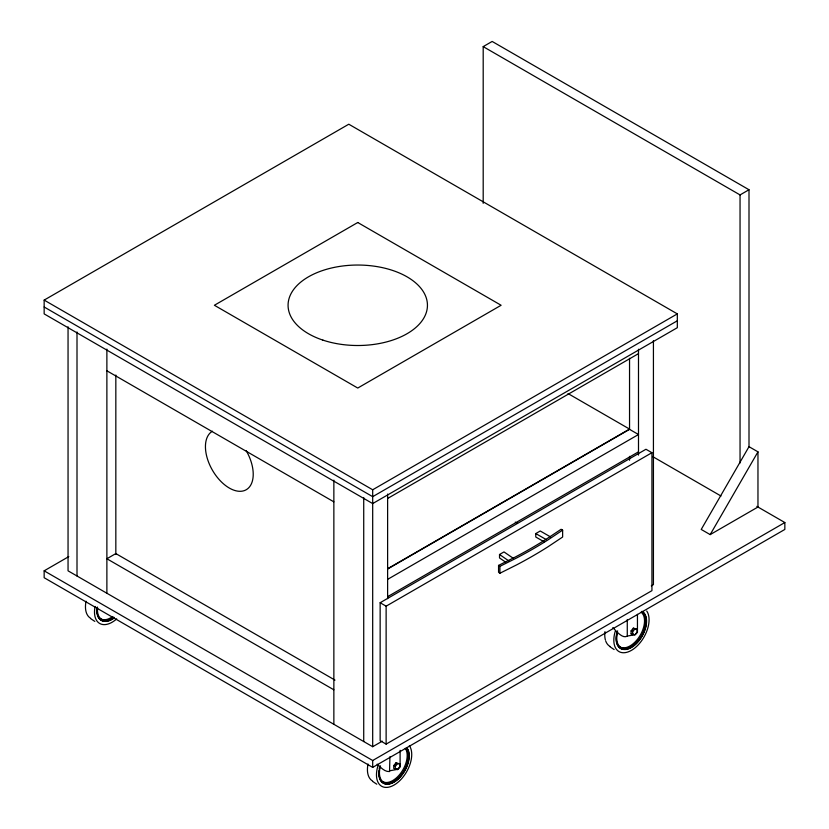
<?xml version="1.0" encoding="UTF-8"?>
<svg xmlns="http://www.w3.org/2000/svg" width="829" height="829" viewBox="0 0 829 829"><rect width="100%" height="100%" fill="white"/><g stroke="black" fill="none" stroke-linecap="round" stroke-linejoin="round"><path stroke-width="1.24" d="M389.931 756.722L389.547 771.561C384.387 771.944 380.698 767.188 377.143 764.162M627.273 619.501L627.273 636.081C622.527 639.086 616.268 631.014 612.828 627.594M710.184 534.612L757.965 451.846L749.001 446.676L701.22 529.441L710.184 534.612L757.965 507.027L757.965 451.846M393.765 765.55L395.972 762.804L399.702 763.872L399.702 766.815L397.495 769.571L393.765 768.493L393.765 765.55L395.288 766.421L395.288 769.374M395.288 766.421L397.495 763.675L399.702 763.872M631.107 630.879L633.315 628.133L637.045 629.211L637.045 632.154L634.838 634.9L631.107 633.833L631.107 630.879L632.631 631.76L632.631 634.703M632.631 631.76L634.838 629.014L637.045 629.211M562.632 530.135L548.093 539.824A466.727 269.466 0 0 1 516.695 557.948L499.918 566.342L498.561 565.399L515.306 557.015A464.603 268.233 0 0 0 546.622 538.933L561.129 529.265L562.632 530.135L562.632 537.026L548.093 546.715A466.727 269.466 0 0 1 516.695 564.85L499.918 573.243L498.561 572.3L498.561 565.399M44.155 300.098L348.791 124.215L677.324 313.89L677.324 327.693L372.687 503.576L44.155 313.89L44.155 300.098L372.687 489.773L677.324 313.89M483.193 203.323L483.193 46.621L492.157 41.45L749.001 189.748L749.001 447.463M756.815 506.364L784.845 522.539L784.845 529.441L372.687 767.395L44.155 577.72L44.155 570.829L68.797 556.601M483.193 46.621L740.048 194.919L749.001 189.748M677.324 320.792L372.687 496.675L44.155 306.999M387.62 498.478L638.496 353.631M387.62 568.746L629.543 429.08L568.02 393.557M387.62 569.015L629.543 429.349L638.496 434.52L387.62 579.367M387.62 596.683L638.496 451.846M380.148 602.724L645.967 449.256L651.936 452.707L651.936 590.652L386.127 744.121L380.148 740.67L380.148 602.724L386.127 606.175L651.936 452.707M505.69 562.197L499.524 557.948L499.524 554.497L503.991 551.917L513.472 558.425M544.176 541.845L535.772 537.016L535.772 533.575L540.239 530.995L550.518 536.891M68.051 326.802L68.051 570.829L372.687 746.711L382.283 741.167M651.304 585.854L653.428 584.621L653.428 340.605M44.155 570.829L372.687 760.504L784.845 522.539M627.273 636.081L635.335 634.62L637.449 632.382L637.449 614.33M389.931 770.742L397.993 769.281L400.106 767.043L400.106 750.286M631.107 633.833L633.315 634.03M535.772 533.575L546.28 539.596M652.558 456.51L720.981 496.011M515.296 522.115L517.545 523.41M633.315 628.133L634.838 629.014M106.879 370.801L333.859 501.846M334.989 680.112L115.832 553.585L106.879 558.756L333.859 689.801M395.972 762.804L397.495 763.675M395.972 768.69L397.495 769.571M609.999 646.786L614.134 649.542M372.656 781.446L376.791 784.203M90.682 618.652L94.827 621.408M499.524 554.497L508.778 560.881M740.048 194.919L740.048 462.996M638.496 349.227L638.496 455.09M629.543 358.252L629.543 429.267M629.543 456.375L629.543 460.25M499.918 566.342L499.918 573.243M387.62 494.063L387.62 598.642M386.127 606.175L386.127 744.121M372.687 489.773L372.687 746.711M372.687 760.504L372.687 767.395M363.724 497.514L363.724 741.53M333.859 480.136L333.859 724.287M115.832 375.04L115.832 554.497M106.879 349.082L106.879 593.243M77.004 331.983L77.004 576M409.371 745.665A24.943 14.404 -60 0 1 394.563 784.752A24.943 14.404 -60 0 1 378.387 764.483M407.205 748.369A21.388 12.352 -60 0 1 395.288 781.395A21.388 12.352 -60 0 1 379.983 766.556M405.257 748.318A20.424 11.793 -60 0 1 401.537 772.037A20.424 11.793 -60 0 1 382.532 781.571M406.977 748.235A21.388 12.352 -60 0 1 399.661 777.333A21.388 12.352 -60 0 1 379.267 777.488M379.04 776.514A21.388 12.352 -60 0 1 378.884 770.908M379.267 768.452A21.388 12.352 -60 0 1 379.755 766.431M406.386 748.97A20.424 11.793 -60 0 1 394.822 780.628A20.424 11.793 -60 0 1 380.532 765.851M372.594 781.042A24.943 14.404 -60 0 1 368.024 764.006M394.801 765.644A1.917 1.109 -60 0 1 395.018 765.188M395.298 764.784A1.917 1.109 -60 0 1 395.972 764.183M114.112 618.051A21.388 12.352 -60 0 1 97.304 607.025M116.702 618.9A24.943 14.404 -60 0 1 95.097 606.434M113.791 617.19A20.424 11.793 -60 0 1 97.594 607.833M112.661 616.538A20.424 11.793 -60 0 1 98.268 616.652M113.884 617.916A21.388 12.352 -60 0 1 96.91 608.123M90.62 618.247A24.943 14.404 -60 0 1 86.061 601.212M646.713 611.004A24.943 14.404 -60 0 1 632.361 649.801A24.943 14.404 -60 0 1 615.336 631.014M641.149 612.113A20.424 11.793 -60 0 1 638.879 637.377A20.424 11.793 -60 0 1 618.258 645.615M642.143 611.47A21.388 12.352 -60 0 1 643.366 633.874A21.388 12.352 -60 0 1 623.657 649.47A21.388 12.352 -60 0 1 617.626 630.869M641.915 611.346A21.388 12.352 -60 0 1 643.294 633.408A21.388 12.352 -60 0 1 623.885 649.376A21.388 12.352 -60 0 1 617.097 631.771M641.428 612.185A20.424 11.793 -60 0 1 634.952 643.822A20.424 11.793 -60 0 1 617.263 633.605M609.926 646.382A24.943 14.404 -60 0 1 605.698 640.962M605.367 639.884A24.943 14.404 -60 0 1 604.983 631.646M632.009 631.429A1.917 1.109 -60 0 1 632.144 630.973M632.361 630.527A1.917 1.109 -60 0 1 632.962 629.771M246.223 450.707A33.792 19.513 60 0 1 246.223 489.732A33.792 19.513 60 0 1 212.431 470.219A33.792 19.513 60 0 1 212.431 431.204M357.755 222.504L214.39 305.269L357.755 388.045L501.11 305.269L357.755 222.504M322.906 340.118A69.688 40.238 0 0 0 427.443 305.269A69.688 40.238 0 0 0 322.906 270.43A69.688 40.238 0 0 0 322.906 340.118"/></g></svg>
